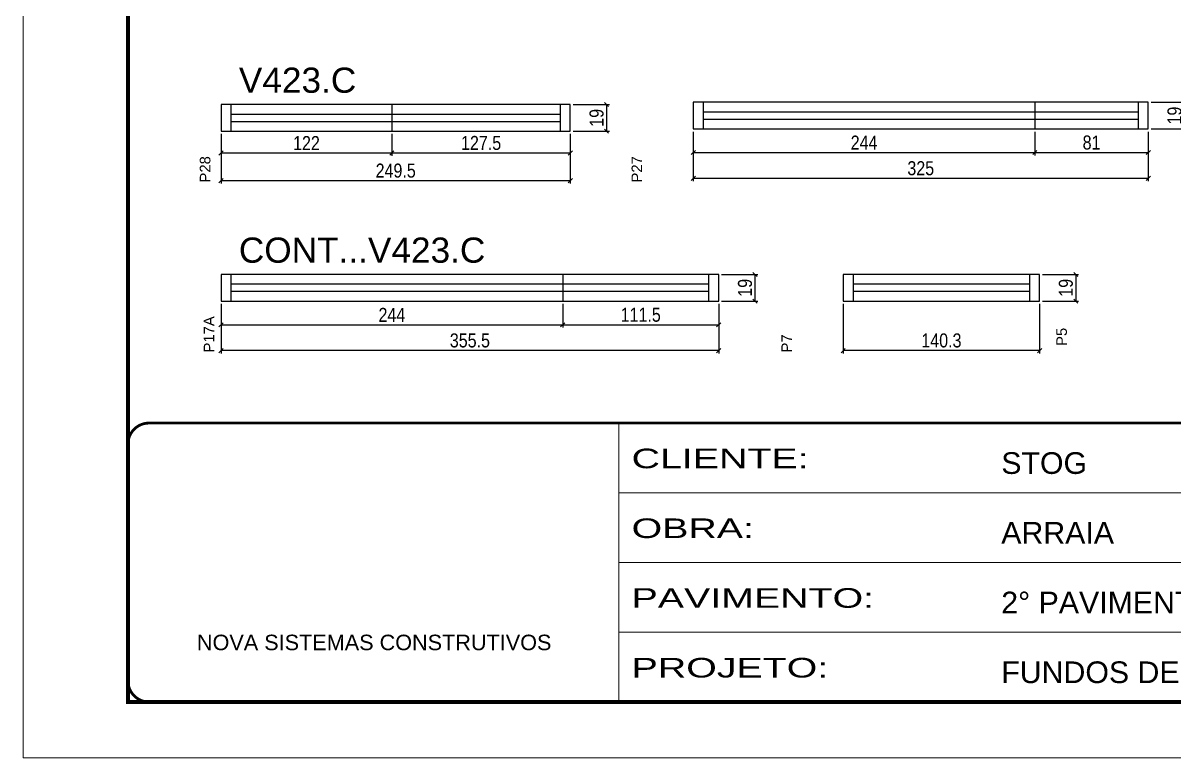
# Model space of a CAD drawing. Extents: x -3394 to 16474, y 3662 to 14397.
# Drawn here: x 4272 to 5094, y 11049 to 11574 of the extents above; entities that cross this region are included whole.
import ezdxf

# ---------------------------------------------------------------- set-up
doc = ezdxf.new("R2010")
doc.units = 0
doc.linetypes.add('CONTINUO', pattern=[0])
doc.linetypes.add('DASHED', pattern=[0.75, 0.5, -0.25])
doc.layers.get('0').update_dxf_attribs({"linetype": 'CONTINUOUS'})
doc.layers.get('Defpoints').update_dxf_attribs({"linetype": 'CONTINUOUS'})
for name, color, linetype in [('COTA', 241, 'CONTINUOUS'), ('NOMENCLATURA', 7, 'CONTINUOUS'), ('Painéis', 200, 'CONTINUOUS'), ('SARR_2.2x7', 40, 'CONTINUOUS')]:
    doc.layers.add(name, color=color, linetype=linetype)
doc.layers.add('Folhas', color=255, linetype='CONTINUOUS', lineweight=9)
doc.layers.add('SARRAFO DE PRESSAO', color=251, linetype='DASHED', lineweight=9)
doc.styles.add('ARIAL', font='arial.ttf')
doc.styles.add('COTA TECNICA', font='techl___.ttf', dxfattribs={"height": 10})
doc.styles.add('Tecnologia', font='')
doc.styles.get('Tecnologia').set_extended_font_data('Forgotten Futurist')
doc.dimstyles.new('PAINEL', dxfattribs={"dimtxt": 10, "dimasz": 3, "dimexe": 3, "dimexo": 3, "dimgap": 3, "dimtad": 1, "dimdec": 1, "dimzin": 12, "dimdsep": 46, "dimtxsty": 'COTA TECNICA', "dimblk1": 'OBLIQUE', "dimblk2": 'OBLIQUE', "dimsah": 1, "dimcen": 0.9, "dimclrd": 4, "dimclre": 4, "dimclrt": 240, "dimadec": 1, "dimazin": 3, "dimtfac": 1, "dimtdec": 1, "dimtmove": 0, "dimatfit": 3, "dimfxl": 1, "dimtolj": 1, "dimtzin": 12, "dimarcsym": 0})

# ---------------------------------------------------------------- blocks, each defined once
blk = doc.blocks.new('9999999999')
at = {"color": 30, "linetype": 'CONTINUO'}
for p, q in [((98564.56, 34230.21), (98564.56, 34429.45)), ((98564.56, 34379.64), (99583.98, 34379.64)), ((98564.56, 34329.83), (99487.98, 34329.83)), ((98564.56, 34280.02), (99487.98, 34280.02))]:
    blk.add_line(p, q, dxfattribs=at)
at = {"color": 30, "linetype": 'CONTINUO', "const_width": 2}
blk.add_lwpolyline([(99583.98, 34230.21), (99583.98, 34414.45, 0.414214), (99568.98, 34429.45), (98228.98, 34429.45, 0.414214), (98213.98, 34414.45), (98213.98, 34245.21, 0.414214), (98228.98, 34230.21), (99583.98, 34230.21)], format="xyb", dxfattribs=at)
at = {"layer": 'Folhas'}
blk.add_lwpolyline([(98138.98, 34190.21), (99623.98, 34190.21), (99623.98, 35240.21), (98138.98, 35240.21)], close=True, dxfattribs=at)
at = {"layer": 'Folhas', "color": 30, "const_width": 3}
blk.add_lwpolyline([(98213.98, 34230.21), (99583.98, 34230.21), (99583.98, 35200.21), (98213.98, 35200.21)], close=True, dxfattribs=at)
at = {"color": 7, "linetype": 'Continuous', "ltscale": 5, "style": 'ARIAL'}
for s, height, p in [('STOG', 15.483, (98837.68, 34393.13)), ('ARRAIA', 15.483, (98837.68, 34343.32)), ('2° PAVIMENTO', 15.4829, (98837.68, 34293.51)), ('NOVA SISTEMAS CONSTRUTIVOS', 11.0592, (98263.19, 34267.21)), ('FUNDOS DE VIGAS', 15.4829, (98837.68, 34243.7))]:
    blk.add_text(s, height=height, dxfattribs=at).set_placement(p)
at = {"layer": 'Folhas', "color": 7, "style": 'Tecnologia', "width": 1.5}
for s, p in [('CLIENTE:', (98573.65, 34397.17)), ('OBRA:', (98573.65, 34347.31)), ('PAVIMENTO:', (98573.65, 34297.5)), ('PROJETO:', (98573.65, 34247.69))]:
    blk.add_text(s, height=14, dxfattribs=at).set_placement(p)
blk = doc.blocks.new('_Oblique')
at = {"color": 0, "linetype": 'ByBlock', "lineweight": -2}
blk.add_line((-0.5, -0.5), (0.5, 0.5), dxfattribs=at)
blk = doc.blocks.new('*D145')
at = {"layer": 'COTA', "color": 4, "linetype": 'Continuous', "lineweight": -2, "transparency": 16777216}
for p, q in [((4665.12, 11516.16), (4690.99, 11516.16)), ((4688.99, 11516.16), (4688.99, 11497.16)), ((4665.12, 11497.16), (4690.99, 11497.16))]:
    blk.add_line(p, q, dxfattribs=at)
at = {"layer": 'Defpoints', "color": 0, "linetype": 'Continuous', "transparency": 16777216}
for p in [(4663.12, 11516.16), (4663.12, 11497.16), (4688.99, 11497.16)]:
    blk.add_point(p, dxfattribs=at)
at = {"layer": 'COTA', "color": 4, "linetype": 'Continuous', "lineweight": -2, "transparency": 16777216, "xscale": 3, "yscale": 3, "zscale": 3}
for p, rotation in [((4688.99, 11516.16), 90), ((4688.99, 11497.16), 270)]:
    blk.add_blockref('_Oblique', p, dxfattribs=dict(at, rotation=rotation))
at = {"layer": 'COTA', "color": 240, "linetype": 'Continuous', "transparency": 16777216, "insert": (4681.9, 11506.66), "char_height": 10, "attachment_point": 5, "rotation": 90, "style": 'COTA TECNICA'}
blk.add_mtext('\\A1;19', dxfattribs=at)
blk = doc.blocks.new('*D146')
at = {"layer": 'COTA', "color": 4, "linetype": 'Continuous', "lineweight": -2, "transparency": 16777216}
for p, q in [((4413.66, 11495.16), (4413.66, 11459.78)), ((4663.12, 11495.16), (4663.12, 11459.78)), ((4663.12, 11461.78), (4413.66, 11461.78))]:
    blk.add_line(p, q, dxfattribs=at)
at = {"layer": 'Defpoints', "color": 0, "linetype": 'Continuous', "transparency": 16777216}
for p in [(4413.66, 11497.16), (4663.12, 11497.16), (4413.66, 11461.78)]:
    blk.add_point(p, dxfattribs=at)
at = {"layer": 'COTA', "color": 4, "linetype": 'Continuous', "lineweight": -2, "transparency": 16777216, "xscale": 3, "yscale": 3, "zscale": 3, "rotation": 180}
blk.add_blockref('_Oblique', (4413.66, 11461.78), dxfattribs=at)
at = {"layer": 'COTA', "color": 4, "linetype": 'Continuous', "lineweight": -2, "transparency": 16777216, "xscale": 3, "yscale": 3, "zscale": 3}
blk.add_blockref('_Oblique', (4663.12, 11461.78), dxfattribs=at)
at = {"layer": 'COTA', "color": 240, "linetype": 'Continuous', "transparency": 16777216, "insert": (4538.39, 11468.92), "char_height": 10, "attachment_point": 5, "style": 'COTA TECNICA'}
blk.add_mtext('\\A1;249.5', dxfattribs=at)
blk = doc.blocks.new('*D147')
at = {"layer": 'COTA', "color": 4, "linetype": 'Continuous', "lineweight": -2, "transparency": 16777216}
for p, q in [((5077.89, 11517.79), (5103.75, 11517.79)), ((5101.75, 11517.79), (5101.75, 11498.79)), ((5077.89, 11498.79), (5103.75, 11498.79))]:
    blk.add_line(p, q, dxfattribs=at)
at = {"layer": 'Defpoints', "color": 0, "linetype": 'Continuous', "transparency": 16777216}
for p in [(5075.89, 11517.79), (5075.89, 11498.79), (5101.75, 11498.79)]:
    blk.add_point(p, dxfattribs=at)
at = {"layer": 'COTA', "color": 4, "linetype": 'Continuous', "lineweight": -2, "transparency": 16777216, "xscale": 3, "yscale": 3, "zscale": 3}
for p, rotation in [((5101.75, 11517.79), 90), ((5101.75, 11498.79), 270)]:
    blk.add_blockref('_Oblique', p, dxfattribs=dict(at, rotation=rotation))
at = {"layer": 'COTA', "color": 240, "linetype": 'Continuous', "transparency": 16777216, "insert": (5094.67, 11508.29), "char_height": 10, "attachment_point": 5, "rotation": 90, "style": 'COTA TECNICA'}
blk.add_mtext('\\A1;19', dxfattribs=at)
blk = doc.blocks.new('*D148')
at = {"layer": 'COTA', "color": 4, "linetype": 'Continuous', "lineweight": -2, "transparency": 16777216}
for p, q in [((4750.92, 11496.79), (4750.92, 11461.41)), ((5075.89, 11496.79), (5075.89, 11461.41)), ((5075.89, 11463.41), (4750.92, 11463.41))]:
    blk.add_line(p, q, dxfattribs=at)
at = {"layer": 'Defpoints', "color": 0, "linetype": 'Continuous', "transparency": 16777216}
for p in [(4750.92, 11498.79), (5075.89, 11498.79), (4750.92, 11463.41)]:
    blk.add_point(p, dxfattribs=at)
at = {"layer": 'COTA', "color": 4, "linetype": 'Continuous', "lineweight": -2, "transparency": 16777216, "xscale": 3, "yscale": 3, "zscale": 3, "rotation": 180}
blk.add_blockref('_Oblique', (4750.92, 11463.41), dxfattribs=at)
at = {"layer": 'COTA', "color": 4, "linetype": 'Continuous', "lineweight": -2, "transparency": 16777216, "xscale": 3, "yscale": 3, "zscale": 3}
blk.add_blockref('_Oblique', (5075.89, 11463.41), dxfattribs=at)
at = {"layer": 'COTA', "color": 240, "linetype": 'Continuous', "transparency": 16777216, "insert": (4913.4, 11470.63), "char_height": 10, "attachment_point": 5, "style": 'COTA TECNICA'}
blk.add_mtext('\\A1;325', dxfattribs=at)
blk = doc.blocks.new('*D149')
at = {"layer": 'COTA', "color": 4, "linetype": 'Continuous', "lineweight": -2, "transparency": 16777216}
for p, q in [((4750.92, 11496.79), (4750.92, 11479.88)), ((4994.92, 11496.79), (4994.92, 11479.88)), ((4750.92, 11481.88), (4994.92, 11481.88))]:
    blk.add_line(p, q, dxfattribs=at)
at = {"layer": 'Defpoints', "color": 0, "linetype": 'Continuous', "transparency": 16777216}
for p in [(4750.92, 11498.79), (4994.92, 11498.79), (4994.92, 11481.88)]:
    blk.add_point(p, dxfattribs=at)
at = {"layer": 'COTA', "color": 4, "linetype": 'Continuous', "lineweight": -2, "transparency": 16777216, "xscale": 3, "yscale": 3, "zscale": 3, "rotation": 180}
blk.add_blockref('_Oblique', (4750.92, 11481.88), dxfattribs=at)
at = {"layer": 'COTA', "color": 4, "linetype": 'Continuous', "lineweight": -2, "transparency": 16777216, "xscale": 3, "yscale": 3, "zscale": 3}
blk.add_blockref('_Oblique', (4994.92, 11481.88), dxfattribs=at)
at = {"layer": 'COTA', "color": 240, "linetype": 'Continuous', "transparency": 16777216, "insert": (4872.92, 11488.96), "char_height": 10, "attachment_point": 5, "style": 'COTA TECNICA'}
blk.add_mtext('\\A1;244', dxfattribs=at)
blk = doc.blocks.new('*D150')
at = {"layer": 'COTA', "color": 4, "linetype": 'Continuous', "lineweight": -2, "transparency": 16777216}
for p, q in [((4994.92, 11496.79), (4994.92, 11479.88)), ((5075.89, 11496.79), (5075.89, 11479.88)), ((4994.92, 11481.88), (5075.89, 11481.88))]:
    blk.add_line(p, q, dxfattribs=at)
at = {"layer": 'Defpoints', "color": 0, "linetype": 'Continuous', "transparency": 16777216}
for p in [(4994.92, 11498.79), (5075.89, 11498.79), (5075.89, 11481.88)]:
    blk.add_point(p, dxfattribs=at)
at = {"layer": 'COTA', "color": 4, "linetype": 'Continuous', "lineweight": -2, "transparency": 16777216, "xscale": 3, "yscale": 3, "zscale": 3, "rotation": 180}
blk.add_blockref('_Oblique', (4994.92, 11481.88), dxfattribs=at)
at = {"layer": 'COTA', "color": 4, "linetype": 'Continuous', "lineweight": -2, "transparency": 16777216, "xscale": 3, "yscale": 3, "zscale": 3}
blk.add_blockref('_Oblique', (5075.89, 11481.88), dxfattribs=at)
at = {"layer": 'COTA', "color": 240, "linetype": 'Continuous', "transparency": 16777216, "insert": (5035.4, 11488.98), "char_height": 10, "attachment_point": 5, "style": 'COTA TECNICA'}
blk.add_mtext('\\A1;81', dxfattribs=at)
blk = doc.blocks.new('*D155')
at = {"layer": 'COTA', "color": 4, "linetype": 'Continuous', "lineweight": -2, "transparency": 16777216}
for p, q in [((4771.12, 11394.76), (4796.99, 11394.76)), ((4794.99, 11394.76), (4794.99, 11375.76)), ((4771.12, 11375.76), (4796.99, 11375.76))]:
    blk.add_line(p, q, dxfattribs=at)
at = {"layer": 'Defpoints', "color": 0, "linetype": 'Continuous', "transparency": 16777216}
for p in [(4769.12, 11394.76), (4769.12, 11375.76), (4794.99, 11375.76)]:
    blk.add_point(p, dxfattribs=at)
at = {"layer": 'COTA', "color": 4, "linetype": 'Continuous', "lineweight": -2, "transparency": 16777216, "xscale": 3, "yscale": 3, "zscale": 3}
for p, rotation in [((4794.99, 11394.76), 90), ((4794.99, 11375.76), 270)]:
    blk.add_blockref('_Oblique', p, dxfattribs=dict(at, rotation=rotation))
at = {"layer": 'COTA', "color": 240, "linetype": 'Continuous', "transparency": 16777216, "insert": (4787.9, 11385.26), "char_height": 10, "attachment_point": 5, "rotation": 90, "style": 'COTA TECNICA'}
blk.add_mtext('\\A1;19', dxfattribs=at)
blk = doc.blocks.new('*D156')
at = {"layer": 'COTA', "color": 4, "linetype": 'Continuous', "lineweight": -2, "transparency": 16777216}
for p, q in [((4413.66, 11373.76), (4413.66, 11338.38)), ((4769.12, 11373.76), (4769.12, 11338.38)), ((4769.12, 11340.38), (4413.66, 11340.38))]:
    blk.add_line(p, q, dxfattribs=at)
at = {"layer": 'Defpoints', "color": 0, "linetype": 'Continuous', "transparency": 16777216}
for p in [(4413.66, 11375.76), (4769.12, 11375.76), (4413.66, 11340.38)]:
    blk.add_point(p, dxfattribs=at)
at = {"layer": 'COTA', "color": 4, "linetype": 'Continuous', "lineweight": -2, "transparency": 16777216, "xscale": 3, "yscale": 3, "zscale": 3, "rotation": 180}
blk.add_blockref('_Oblique', (4413.66, 11340.38), dxfattribs=at)
at = {"layer": 'COTA', "color": 4, "linetype": 'Continuous', "lineweight": -2, "transparency": 16777216, "xscale": 3, "yscale": 3, "zscale": 3}
blk.add_blockref('_Oblique', (4769.12, 11340.38), dxfattribs=at)
at = {"layer": 'COTA', "color": 240, "linetype": 'Continuous', "transparency": 16777216, "insert": (4591.39, 11347.6), "char_height": 10, "attachment_point": 5, "style": 'COTA TECNICA'}
blk.add_mtext('\\A1;355.5', dxfattribs=at)
blk = doc.blocks.new('*D157')
at = {"layer": 'COTA', "color": 4, "linetype": 'Continuous', "lineweight": -2, "transparency": 16777216}
for p, q in [((4413.66, 11373.76), (4413.66, 11356.85)), ((4657.66, 11373.76), (4657.66, 11356.85)), ((4413.66, 11358.85), (4657.66, 11358.85))]:
    blk.add_line(p, q, dxfattribs=at)
at = {"layer": 'Defpoints', "color": 0, "linetype": 'Continuous', "transparency": 16777216}
for p in [(4413.66, 11375.76), (4657.66, 11375.76), (4657.66, 11358.85)]:
    blk.add_point(p, dxfattribs=at)
at = {"layer": 'COTA', "color": 4, "linetype": 'Continuous', "lineweight": -2, "transparency": 16777216, "xscale": 3, "yscale": 3, "zscale": 3, "rotation": 180}
blk.add_blockref('_Oblique', (4413.66, 11358.85), dxfattribs=at)
at = {"layer": 'COTA', "color": 4, "linetype": 'Continuous', "lineweight": -2, "transparency": 16777216, "xscale": 3, "yscale": 3, "zscale": 3}
blk.add_blockref('_Oblique', (4657.66, 11358.85), dxfattribs=at)
at = {"layer": 'COTA', "color": 240, "linetype": 'Continuous', "transparency": 16777216, "insert": (4535.66, 11365.92), "char_height": 10, "attachment_point": 5, "style": 'COTA TECNICA'}
blk.add_mtext('\\A1;244', dxfattribs=at)
blk = doc.blocks.new('*D158')
at = {"layer": 'COTA', "color": 4, "linetype": 'Continuous', "lineweight": -2, "transparency": 16777216}
for p, q in [((4657.66, 11373.76), (4657.66, 11356.85)), ((4769.12, 11373.76), (4769.12, 11356.85)), ((4657.66, 11358.85), (4769.12, 11358.85))]:
    blk.add_line(p, q, dxfattribs=at)
at = {"layer": 'Defpoints', "color": 0, "linetype": 'Continuous', "transparency": 16777216}
for p in [(4657.66, 11375.76), (4769.12, 11375.76), (4769.12, 11358.85)]:
    blk.add_point(p, dxfattribs=at)
at = {"layer": 'COTA', "color": 4, "linetype": 'Continuous', "lineweight": -2, "transparency": 16777216, "xscale": 3, "yscale": 3, "zscale": 3, "rotation": 180}
blk.add_blockref('_Oblique', (4657.66, 11358.85), dxfattribs=at)
at = {"layer": 'COTA', "color": 4, "linetype": 'Continuous', "lineweight": -2, "transparency": 16777216, "xscale": 3, "yscale": 3, "zscale": 3}
blk.add_blockref('_Oblique', (4769.12, 11358.85), dxfattribs=at)
at = {"layer": 'COTA', "color": 240, "linetype": 'Continuous', "transparency": 16777216, "insert": (4713.39, 11365.96), "char_height": 10, "attachment_point": 5, "style": 'COTA TECNICA'}
blk.add_mtext('\\A1;111.5', dxfattribs=at)
blk = doc.blocks.new('*D159')
at = {"layer": 'COTA', "color": 4, "linetype": 'Continuous', "lineweight": -2, "transparency": 16777216}
for p, q in [((5000.29, 11394.76), (5026.16, 11394.76)), ((5024.16, 11394.76), (5024.16, 11375.76)), ((5000.29, 11375.76), (5026.16, 11375.76))]:
    blk.add_line(p, q, dxfattribs=at)
at = {"layer": 'Defpoints', "color": 0, "linetype": 'Continuous', "transparency": 16777216}
for p in [(4998.29, 11394.76), (4998.29, 11375.76), (5024.16, 11375.76)]:
    blk.add_point(p, dxfattribs=at)
at = {"layer": 'COTA', "color": 4, "linetype": 'Continuous', "lineweight": -2, "transparency": 16777216, "xscale": 3, "yscale": 3, "zscale": 3}
for p, rotation in [((5024.16, 11394.76), 90), ((5024.16, 11375.76), 270)]:
    blk.add_blockref('_Oblique', p, dxfattribs=dict(at, rotation=rotation))
at = {"layer": 'COTA', "color": 240, "linetype": 'Continuous', "transparency": 16777216, "insert": (5017.07, 11385.26), "char_height": 10, "attachment_point": 5, "rotation": 90, "style": 'COTA TECNICA'}
blk.add_mtext('\\A1;19', dxfattribs=at)
blk = doc.blocks.new('*D160')
at = {"layer": 'COTA', "color": 4, "linetype": 'Continuous', "lineweight": -2, "transparency": 16777216}
for p, q in [((4858.02, 11373.76), (4858.02, 11338.38)), ((4998.29, 11373.76), (4998.29, 11338.38)), ((4998.29, 11340.38), (4858.02, 11340.38))]:
    blk.add_line(p, q, dxfattribs=at)
at = {"layer": 'Defpoints', "color": 0, "linetype": 'Continuous', "transparency": 16777216}
for p in [(4858.02, 11375.76), (4998.29, 11375.76), (4858.02, 11340.38)]:
    blk.add_point(p, dxfattribs=at)
at = {"layer": 'COTA', "color": 4, "linetype": 'Continuous', "lineweight": -2, "transparency": 16777216, "xscale": 3, "yscale": 3, "zscale": 3, "rotation": 180}
blk.add_blockref('_Oblique', (4858.02, 11340.38), dxfattribs=at)
at = {"layer": 'COTA', "color": 4, "linetype": 'Continuous', "lineweight": -2, "transparency": 16777216, "xscale": 3, "yscale": 3, "zscale": 3}
blk.add_blockref('_Oblique', (4998.29, 11340.38), dxfattribs=at)
at = {"layer": 'COTA', "color": 240, "linetype": 'Continuous', "transparency": 16777216, "insert": (4928.16, 11347.6), "char_height": 10, "attachment_point": 5, "style": 'COTA TECNICA'}
blk.add_mtext('\\A1;140.3', dxfattribs=at)
blk = doc.blocks.new('*D161')
at = {"layer": 'COTA', "color": 4, "linetype": 'Continuous', "lineweight": -2, "transparency": 16777216}
for p, q in [((4413.66, 11495.16), (4413.66, 11479.57)), ((4535.66, 11495.16), (4535.66, 11479.57)), ((4413.66, 11481.57), (4535.66, 11481.57))]:
    blk.add_line(p, q, dxfattribs=at)
at = {"layer": 'Defpoints', "color": 0, "linetype": 'Continuous', "transparency": 16777216}
for p in [(4413.66, 11497.16), (4535.66, 11497.16), (4535.66, 11481.57)]:
    blk.add_point(p, dxfattribs=at)
at = {"layer": 'COTA', "color": 4, "linetype": 'Continuous', "lineweight": -2, "transparency": 16777216, "xscale": 3, "yscale": 3, "zscale": 3, "rotation": 180}
blk.add_blockref('_Oblique', (4413.66, 11481.57), dxfattribs=at)
at = {"layer": 'COTA', "color": 4, "linetype": 'Continuous', "lineweight": -2, "transparency": 16777216, "xscale": 3, "yscale": 3, "zscale": 3}
blk.add_blockref('_Oblique', (4535.66, 11481.57), dxfattribs=at)
at = {"layer": 'COTA', "color": 240, "linetype": 'Continuous', "transparency": 16777216, "insert": (4474.66, 11488.62), "char_height": 10, "attachment_point": 5, "style": 'COTA TECNICA'}
blk.add_mtext('\\A1;122', dxfattribs=at)
blk = doc.blocks.new('*D162')
at = {"layer": 'COTA', "color": 4, "linetype": 'Continuous', "lineweight": -2, "transparency": 16777216}
for p, q in [((4535.66, 11495.16), (4535.66, 11479.57)), ((4663.12, 11495.16), (4663.12, 11479.57)), ((4535.66, 11481.57), (4663.12, 11481.57))]:
    blk.add_line(p, q, dxfattribs=at)
at = {"layer": 'Defpoints', "color": 0, "linetype": 'Continuous', "transparency": 16777216}
for p in [(4535.66, 11497.16), (4663.12, 11497.16), (4663.12, 11481.57)]:
    blk.add_point(p, dxfattribs=at)
at = {"layer": 'COTA', "color": 4, "linetype": 'Continuous', "lineweight": -2, "transparency": 16777216, "xscale": 3, "yscale": 3, "zscale": 3, "rotation": 180}
blk.add_blockref('_Oblique', (4535.66, 11481.57), dxfattribs=at)
at = {"layer": 'COTA', "color": 4, "linetype": 'Continuous', "lineweight": -2, "transparency": 16777216, "xscale": 3, "yscale": 3, "zscale": 3}
blk.add_blockref('_Oblique', (4663.12, 11481.57), dxfattribs=at)
at = {"layer": 'COTA', "color": 240, "linetype": 'Continuous', "transparency": 16777216, "insert": (4599.39, 11488.67), "char_height": 10, "attachment_point": 5, "style": 'COTA TECNICA'}
blk.add_mtext('\\A1;127.5', dxfattribs=at)

msp = doc.modelspace()

# ---------------------------------------------------------------- linework, layer by layer
at = {"layer": 'Painéis', "linetype": 'Continuous'}
for p, q in [((5075.89, 11517.79), (4750.92, 11517.79)), ((4750.92, 11517.79), (4750.92, 11498.79)), ((4994.92, 11517.79), (4994.92, 11498.79)), ((5075.89, 11498.79), (5075.89, 11517.79)), ((4663.12, 11516.16), (4413.66, 11516.16)), ((4413.66, 11516.16), (4413.66, 11497.16)), ((4535.66, 11516.16), (4535.66, 11497.16)), ((4663.12, 11497.16), (4663.12, 11516.16)), ((4413.66, 11497.16), (4663.12, 11497.16)), ((4750.92, 11498.79), (5075.89, 11498.79)), ((4769.12, 11394.76), (4413.66, 11394.76)), ((4413.66, 11394.76), (4413.66, 11375.76)), ((4657.66, 11394.76), (4657.66, 11375.76)), ((4769.12, 11375.76), (4769.12, 11394.76)), ((4413.66, 11375.76), (4769.12, 11375.76))]:
    msp.add_line(p, q, dxfattribs=at)
msp.add_lwpolyline([(4858.02, 11375.76), (4998.29, 11375.76), (4998.29, 11394.76), (4858.02, 11394.76)], close=True, dxfattribs=at)
at = {"layer": 'SARR_2.2x7', "ltscale": 25}
for p, q in [((4757.92, 11517.79), (4757.92, 11498.79)), ((5068.89, 11498.79), (5068.89, 11517.79)), ((4420.66, 11516.16), (4420.66, 11497.16)), ((4656.12, 11509.16), (4420.66, 11509.16)), ((4656.12, 11497.16), (4656.12, 11516.16)), ((4994.92, 11510.79), (4757.92, 11510.79)), ((5068.89, 11510.79), (4994.92, 11510.79)), ((4420.66, 11504.16), (4656.12, 11504.16)), ((4757.92, 11505.79), (4994.92, 11505.79)), ((4994.92, 11505.79), (5068.89, 11505.79)), ((4420.66, 11394.76), (4420.66, 11375.76)), ((4762.12, 11375.76), (4762.12, 11394.76)), ((4865.02, 11394.76), (4865.02, 11375.76)), ((4991.29, 11375.76), (4991.29, 11394.76)), ((4657.66, 11387.76), (4420.66, 11387.76)), ((4762.12, 11387.76), (4657.66, 11387.76)), ((4991.29, 11387.76), (4865.02, 11387.76)), ((4420.66, 11382.76), (4657.66, 11382.76)), ((4657.66, 11382.76), (4762.12, 11382.76)), ((4865.02, 11382.76), (4991.29, 11382.76))]:
    msp.add_line(p, q, dxfattribs=at)

# ---------------------------------------------------------------- block references
at = {"layer": 'SARRAFO DE PRESSAO', "color": 6, "linetype": 'ByBlock'}
msp.add_blockref('9999999999', (-93866.77, -23140.8), dxfattribs=at)

# ---------------------------------------------------------------- texts
at = {"layer": 'NOMENCLATURA', "linetype": 'Continuous', "style": 'ARIAL'}
for s, p in [('V423.C', (4426.37, 11524.57)), ('CONT...V423.C', (4426.37, 11403.17))]:
    msp.add_text(s, height=18, dxfattribs=at).set_placement(p)
for s, p in [('P28', (4406.04, 11460.49)), ('P27', (4714.42, 11460.49)), ('P17A', (4408.83, 11339.09)), ('P5', (5017.81, 11343.76)), ('P7', (4821.42, 11339.09))]:
    msp.add_text(s, height=7.567, rotation=90, dxfattribs=at).set_placement(p)

# ---------------------------------------------------------------- dimensions: what is measured, and where the dimension line sits
at = {"layer": 'COTA', "linetype": 'Continuous'}
for base, p1, p2, picture, middle in [((4688.99, 11497.16), (4663.12, 11516.16), (4663.12, 11497.16), '*D145', (4681.9, 11506.66)), ((5101.75, 11498.79), (5075.89, 11517.79), (5075.89, 11498.79), '*D147', (5094.67, 11508.29)), ((4794.99, 11375.76), (4769.12, 11394.76), (4769.12, 11375.76), '*D155', (4787.9, 11385.26)), ((5024.16, 11375.76), (4998.29, 11394.76), (4998.29, 11375.76), '*D159', (5017.07, 11385.26))]:
    dim = msp.add_linear_dim(base=base, p1=p1, p2=p2, angle=90, dimstyle='PAINEL', override={"dimexe": 2, "dimexo": 2, "dimgap": 2, "dimadec": 8, "dimtix": 1, "dimatfit": 2, "dimldrblk": 'Oblique'}, dxfattribs=at)
    dim.commit()
    dim.dimension.update_dxf_attribs({"geometry": picture, "text_midpoint": middle})
for base, p1, p2, override, picture, middle in [((4413.66, 11461.78), (4663.12, 11497.16), (4413.66, 11497.16), {"dimexe": 2, "dimexo": 2, "dimgap": 2, "dimadec": 8, "dimtix": 1, "dimatfit": 2, "dimldrblk": 'Oblique'}, '*D146', (4538.39, 11468.92)), ((4535.66, 11481.57), (4413.66, 11497.16), (4535.66, 11497.16), {"dimexe": 2, "dimexo": 2, "dimgap": 2, "dimadec": 8, "dimtix": 1, "dimatfit": 2, "dimldrblk": 'Oblique'}, '*D161', (4474.66, 11488.62)), ((4663.12, 11481.57), (4535.66, 11497.16), (4663.12, 11497.16), {"dimexe": 2, "dimexo": 2, "dimgap": 2, "dimadec": 8, "dimtix": 1, "dimtmove": 1, "dimatfit": 2, "dimldrblk": 'Oblique'}, '*D162', (4599.39, 11488.67)), ((4750.92, 11463.41), (5075.89, 11498.79), (4750.92, 11498.79), {"dimexe": 2, "dimexo": 2, "dimgap": 2, "dimadec": 8, "dimtix": 1, "dimatfit": 2, "dimldrblk": 'Oblique'}, '*D148', (4913.4, 11470.63)), ((4994.92, 11481.88), (4750.92, 11498.79), (4994.92, 11498.79), {"dimexe": 2, "dimexo": 2, "dimgap": 2, "dimadec": 8, "dimtix": 1, "dimatfit": 2, "dimldrblk": 'Oblique'}, '*D149', (4872.92, 11488.96)), ((5075.89, 11481.88), (4994.92, 11498.79), (5075.89, 11498.79), {"dimexe": 2, "dimexo": 2, "dimgap": 2, "dimadec": 8, "dimtix": 1, "dimtmove": 1, "dimatfit": 2, "dimldrblk": 'Oblique'}, '*D150', (5035.4, 11488.98)), ((4413.66, 11340.38), (4769.12, 11375.76), (4413.66, 11375.76), {"dimexe": 2, "dimexo": 2, "dimgap": 2, "dimadec": 8, "dimtix": 1, "dimatfit": 2, "dimldrblk": 'Oblique'}, '*D156', (4591.39, 11347.6)), ((4657.66, 11358.85), (4413.66, 11375.76), (4657.66, 11375.76), {"dimexe": 2, "dimexo": 2, "dimgap": 2, "dimadec": 8, "dimtix": 1, "dimatfit": 2, "dimldrblk": 'Oblique'}, '*D157', (4535.66, 11365.92)), ((4769.12, 11358.85), (4657.66, 11375.76), (4769.12, 11375.76), {"dimexe": 2, "dimexo": 2, "dimgap": 2, "dimadec": 8, "dimtix": 1, "dimtmove": 1, "dimatfit": 2, "dimldrblk": 'Oblique'}, '*D158', (4713.39, 11365.96)), ((4858.02, 11340.38), (4998.29, 11375.76), (4858.02, 11375.76), {"dimexe": 2, "dimexo": 2, "dimgap": 2, "dimadec": 8, "dimtix": 1, "dimatfit": 2, "dimldrblk": 'Oblique'}, '*D160', (4928.16, 11347.6))]:
    dim = msp.add_linear_dim(base=base, p1=p1, p2=p2, dimstyle='PAINEL', override=override, dxfattribs=at)
    dim.commit()
    dim.dimension.update_dxf_attribs({"geometry": picture, "text_midpoint": middle})

doc.saveas('drawing.dxf')
